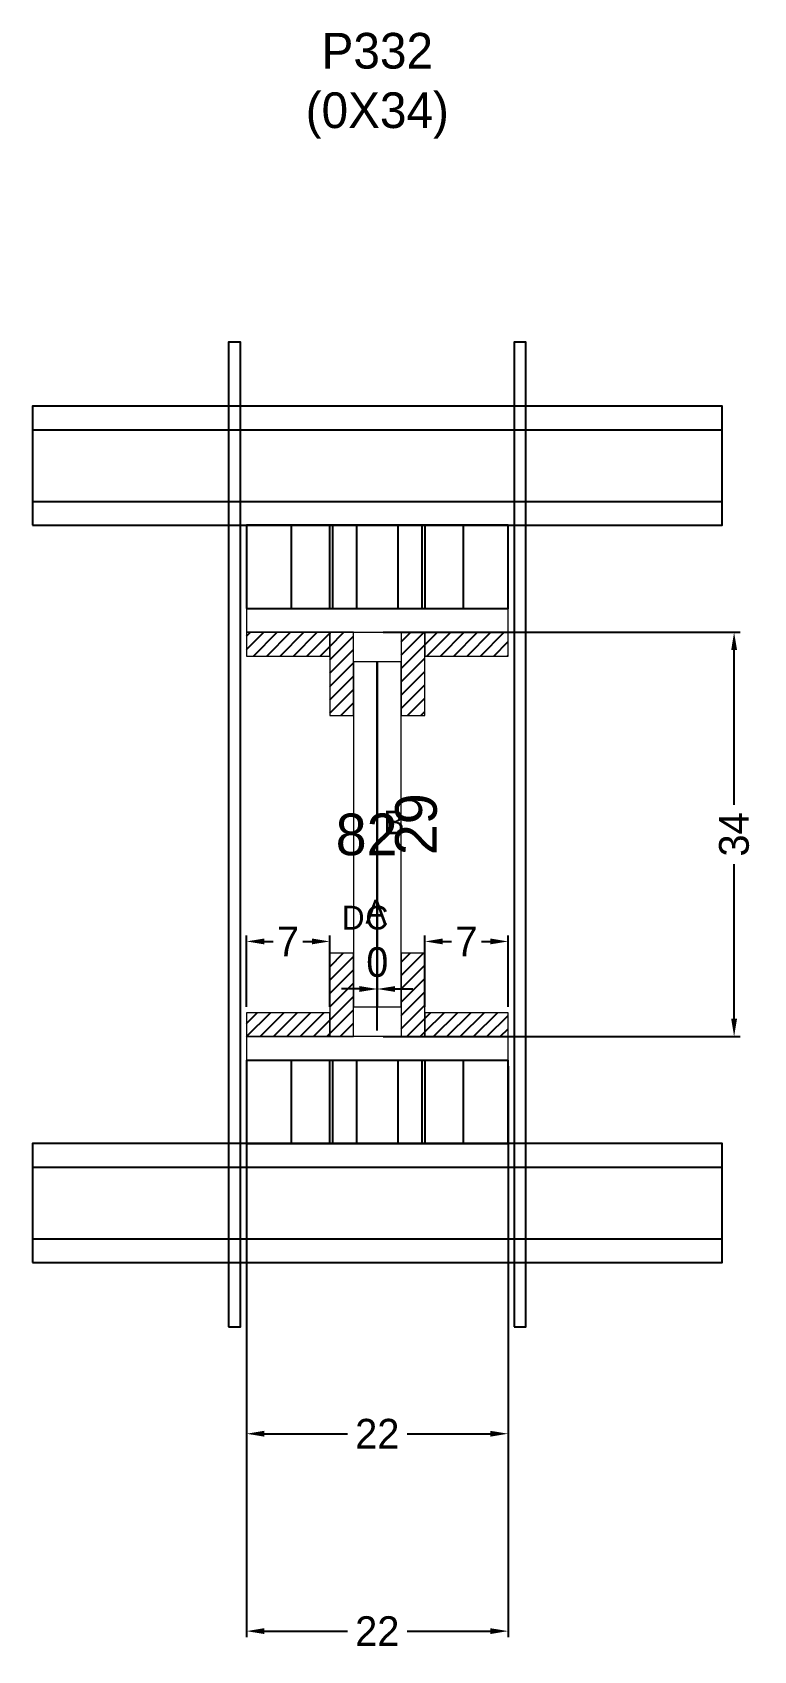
# Model space of a CAD drawing. Header units: centimetres. Extents: x -58 to 63, y 3 to 275.
import ezdxf

# ---------------------------------------------------------------- set-up
doc = ezdxf.new("R2010")
doc.units = ezdxf.units.CM
for name, color, linetype in [('CHAPA', 140, 'Continuous'), ('COTA', 241, 'Continuous'), ('Hachura', 251, 'Continuous'), ('Madeira', 30, 'Continuous'), ('NOMENCLATURA', 7, 'Continuous'), ('Painéis', 200, 'Continuous'), ('Perfil Metálico', 150, 'Continuous'), ('SARRAFO', 251, 'Continuous'), ('TEXTO_GERAL', 7, 'Continuous')]:
    doc.layers.add(name, color=color, linetype=linetype)
doc.dimstyles.new('cotax2', dxfattribs={"dimtxt": 2.5, "dimasz": 1.5, "dimexe": 0.5, "dimexo": 0.5, "dimgap": 0.5, "dimtad": 1, "dimcen": 2.5, "dimazin": 3, "dimtfac": 1, "dimtmove": 0, "dimatfit": 3})
pattern_1 = [(45, (0, 0), (-1.122532, 1.122532), [])]

# ---------------------------------------------------------------- blocks, each defined once
blk = doc.blocks.new('_CLOSEDFILLED')
at = {"color": 0, "linetype": 'BYBLOCK'}
blk.add_solid([(-1, 0.164), (0, 0), (-1, -0.164)], dxfattribs=at)
blk = doc.blocks.new('*D1')
for p, q in [((-22, 101), (-22, 5)), ((22, 101), (22, 5)), ((-19, 6), (-5, 6)), ((5, 6), (19, 6))]:
    blk.add_line(p, q)
at = {"layer": 'Defpoints'}
for p in [(-22, 102), (22, 102), (-22, 6)]:
    blk.add_point(p, dxfattribs=at)
at = {"layer": 'COTA', "xscale": 3, "yscale": 3, "rotation": 180}
blk.add_blockref('_CLOSEDFILLED', (-22, 6), dxfattribs=at)
at = {"layer": 'COTA', "xscale": 3, "yscale": 3}
blk.add_blockref('_CLOSEDFILLED', (22, 6), dxfattribs=at)
at = {"layer": 'COTA', "insert": (0, 6), "char_height": 5, "attachment_point": 5}
blk.add_mtext('22', dxfattribs=at)
blk = doc.blocks.new('*D2')
for p, q in [((0, 107), (0, 115)), ((0, 107), (0, 115)), ((-3, 114), (-6, 114)), ((0, 114), (0, 114)), ((3, 114), (6, 114))]:
    blk.add_line(p, q)
at = {"layer": 'Defpoints'}
for p in [(0, 114), (0, 106), (0, 106)]:
    blk.add_point(p, dxfattribs=at)
at = {"layer": 'COTA', "xscale": 3, "yscale": 3}
blk.add_blockref('_CLOSEDFILLED', (0, 114), dxfattribs=at)
at = {"layer": 'COTA', "xscale": 3, "yscale": 3, "rotation": 180}
blk.add_blockref('_CLOSEDFILLED', (0, 114), dxfattribs=at)
at = {"layer": 'COTA', "insert": (0, 118.5), "char_height": 5, "attachment_point": 5}
blk.add_mtext('0', dxfattribs=at)
blk = doc.blocks.new('*D3')
for p, q in [((1, 174), (61, 174)), ((60, 145), (60, 171)), ((60, 109), (60, 135)), ((1, 106), (61, 106))]:
    blk.add_line(p, q)
at = {"layer": 'Defpoints'}
for p in [(0, 174), (0, 106), (60, 106)]:
    blk.add_point(p, dxfattribs=at)
at = {"layer": 'COTA', "xscale": 3, "yscale": 3}
for p, rotation in [((60, 174), 90), ((60, 106), -90.00000000000001)]:
    blk.add_blockref('_CLOSEDFILLED', p, dxfattribs=dict(at, rotation=rotation))
at = {"layer": 'COTA', "insert": (60, 140), "char_height": 5, "attachment_point": 5, "rotation": 90}
blk.add_mtext('34', dxfattribs=at)
blk = doc.blocks.new('*D4')
for p, q in [((-22, 111), (-22, 123)), ((-8, 111), (-8, 123)), ((-19, 122), (-17.5, 122)), ((-12.5, 122), (-11, 122))]:
    blk.add_line(p, q)
at = {"layer": 'Defpoints'}
for p in [(-22, 122), (-22, 110), (-8, 110)]:
    blk.add_point(p, dxfattribs=at)
at = {"layer": 'COTA', "xscale": 3, "yscale": 3, "rotation": 180}
blk.add_blockref('_CLOSEDFILLED', (-22, 122), dxfattribs=at)
at = {"layer": 'COTA', "xscale": 3, "yscale": 3}
blk.add_blockref('_CLOSEDFILLED', (-8, 122), dxfattribs=at)
at = {"layer": 'COTA', "insert": (-15, 122), "char_height": 5, "attachment_point": 5}
blk.add_mtext('7', dxfattribs=at)
blk = doc.blocks.new('*D5')
for p, q in [((8, 111), (8, 123)), ((22, 111), (22, 123)), ((11, 122), (12.5, 122)), ((17.5, 122), (19, 122))]:
    blk.add_line(p, q)
at = {"layer": 'Defpoints'}
for p in [(8, 122), (8, 110), (22, 110)]:
    blk.add_point(p, dxfattribs=at)
at = {"layer": 'COTA', "xscale": 3, "yscale": 3, "rotation": 180}
blk.add_blockref('_CLOSEDFILLED', (8, 122), dxfattribs=at)
at = {"layer": 'COTA', "xscale": 3, "yscale": 3}
blk.add_blockref('_CLOSEDFILLED', (22, 122), dxfattribs=at)
at = {"layer": 'COTA', "insert": (15, 122), "char_height": 5, "attachment_point": 5}
blk.add_mtext('7', dxfattribs=at)
blk = doc.blocks.new('*D6')
for p, q in [((-22, 68.2), (-22, 38.2)), ((22, 68.2), (22, 38.2)), ((-19, 39.2), (-5, 39.2)), ((5, 39.2), (19, 39.2))]:
    blk.add_line(p, q)
at = {"layer": 'Defpoints'}
for p in [(-22, 69.2), (22, 69.2), (-22, 39.2)]:
    blk.add_point(p, dxfattribs=at)
at = {"layer": 'COTA', "xscale": 3, "yscale": 3, "rotation": 180}
blk.add_blockref('_CLOSEDFILLED', (-22, 39.2), dxfattribs=at)
at = {"layer": 'COTA', "xscale": 3, "yscale": 3}
blk.add_blockref('_CLOSEDFILLED', (22, 39.2), dxfattribs=at)
at = {"layer": 'COTA', "insert": (0, 39.2), "char_height": 5, "attachment_point": 5}
blk.add_mtext('22', dxfattribs=at)

msp = doc.modelspace()

# ---------------------------------------------------------------- hatches: boundary and pattern name
at = {"layer": 'Hachura'}
h = msp.add_hatch(dxfattribs=at)
h.set_pattern_fill('ANSI31')
h.set_pattern_definition(pattern_1)
h.paths.add_polyline_path([(-22, 170), (-8, 170), (-8, 174), (-22, 174)])
h = msp.add_hatch(dxfattribs=at)
h.set_pattern_fill('ANSI31')
h.set_pattern_definition(pattern_1)
h.paths.add_polyline_path([(-8, 160), (-4, 160), (-4, 174), (-8, 174)])
h = msp.add_hatch(dxfattribs=at)
h.set_pattern_fill('ANSI31')
h.set_pattern_definition(pattern_1)
h.paths.add_polyline_path([(4, 160), (8, 160), (8, 174), (4, 174)])
h = msp.add_hatch(dxfattribs=at)
h.set_pattern_fill('ANSI31')
h.set_pattern_definition(pattern_1)
h.paths.add_polyline_path([(8, 170), (22, 170), (22, 174), (8, 174)])
h = msp.add_hatch(dxfattribs=at)
h.set_pattern_fill('ANSI31')
h.set_pattern_definition(pattern_1)
h.paths.add_polyline_path([(-8, 106), (-4, 106), (-4, 120), (-8, 120)])
h = msp.add_hatch(dxfattribs=at)
h.set_pattern_fill('ANSI31')
h.set_pattern_definition(pattern_1)
h.paths.add_polyline_path([(4, 106), (8, 106), (8, 120), (4, 120)])
h = msp.add_hatch(dxfattribs=at)
h.set_pattern_fill('ANSI31')
h.set_pattern_definition(pattern_1)
h.paths.add_polyline_path([(-22, 106), (-8, 106), (-8, 110), (-22, 110)])
h = msp.add_hatch(dxfattribs=at)
h.set_pattern_fill('ANSI31')
h.set_pattern_definition(pattern_1)
h.paths.add_polyline_path([(8, 106), (22, 106), (22, 110), (8, 110)])

# ---------------------------------------------------------------- linework, layer by layer
at = {"layer": 'CHAPA', "lineweight": 18}
for points in [[(-22, 174), (22, 174), (22, 178), (-22, 178)], [(-22, 174), (22, 174), (22, 178), (-22, 178)], [(-4, 111), (0, 111), (0, 169), (-4, 169)], [(-4, 111), (0, 111), (0, 169), (-4, 169)], [(0, 111), (4, 111), (4, 169), (0, 169)], [(0, 111), (4, 111), (4, 169), (0, 169)], [(-22, 102), (22, 102), (22, 106), (-22, 106)], [(-22, 102), (22, 102), (22, 106), (-22, 106)]]:
    msp.add_lwpolyline(points, close=True, dxfattribs=at)
at = {"layer": 'Hachura'}
for points in [[(-25, 57.2), (-23, 57.2), (-23, 222.8), (-25, 222.8)], [(23, 57.2), (25, 57.2), (25, 222.8), (23, 222.8)]]:
    msp.add_lwpolyline(points, close=True, dxfattribs=at)
at = {"layer": 'Madeira', "color": 126}
for points in [[(-22, 178), (22, 178), (22, 192), (-22, 192)], [(-22, 178), (-8, 178), (-8, 192), (-22, 192)], [(-14.5, 178), (-7.5, 178), (-7.5, 192), (-14.5, 192)], [(-3.5, 178), (3.5, 178), (3.5, 192), (-3.5, 192)], [(7.5, 178), (14.5, 178), (14.5, 192), (7.5, 192)], [(8, 178), (22, 178), (22, 192), (8, 192)], [(-22, 88), (22, 88), (22, 102), (-22, 102)], [(-22, 88), (-8, 88), (-8, 102), (-22, 102)], [(-14.5, 88), (-7.5, 88), (-7.5, 102), (-14.5, 102)], [(-3.5, 88), (3.5, 88), (3.5, 102), (-3.5, 102)], [(7.5, 88), (14.5, 88), (14.5, 102), (7.5, 102)], [(8, 88), (22, 88), (22, 102), (8, 102)]]:
    msp.add_lwpolyline(points, close=True, dxfattribs=at)
at = {"layer": 'Painéis'}
msp.add_lwpolyline([(0, 111), (0, 111), (0, 169), (0, 169)], close=True, dxfattribs=at)
at = {"layer": 'Perfil Metálico', "color": 224}
for points in [[(-58, 192), (58, 192), (58, 212), (-58, 212)], [(-58, 196), (58, 196), (58, 208), (-58, 208)], [(-58, 68), (58, 68), (58, 88), (-58, 88)], [(-58, 72), (58, 72), (58, 84), (-58, 84)]]:
    msp.add_lwpolyline(points, close=True, dxfattribs=at)
at = {"layer": 'SARRAFO', "color": 251, "lineweight": 13}
for points in [[(-22, 170), (-8, 170), (-8, 174), (-22, 174)], [(-8, 160), (-4, 160), (-4, 174), (-8, 174)], [(4, 160), (8, 160), (8, 174), (4, 174)], [(8, 170), (22, 170), (22, 174), (8, 174)], [(-8, 106), (-4, 106), (-4, 120), (-8, 120)], [(4, 106), (8, 106), (8, 120), (4, 120)], [(-22, 106), (-8, 106), (-8, 110), (-22, 110)], [(8, 106), (22, 106), (22, 110), (8, 110)]]:
    msp.add_lwpolyline(points, close=True, dxfattribs=at)

# ---------------------------------------------------------------- texts
at = {"layer": 'COTA'}
msp.add_text('29', height=7, rotation=90, dxfattribs=at).set_placement((10, 136.5))
msp.add_text('82', height=7, dxfattribs=at).set_placement((-7, 136.5))
at = {"layer": 'NOMENCLATURA', "insert": (0, 257), "char_height": 6, "attachment_point": 8}
msp.add_mtext('P332\\P(0X34)', dxfattribs=at)
at = {"layer": 'TEXTO_GERAL'}
for s, p in [('B', (1, 140)), ('D', (-6, 124)), ('A', (-2, 125)), ('C', (-2, 124))]:
    msp.add_text(s, height=4, dxfattribs=at).set_placement(p)

# ---------------------------------------------------------------- dimensions: what is measured, and where the dimension line sits
at = {"layer": 'COTA'}
dim = msp.add_linear_dim(base=(60, 106), p1=(0, 106), p2=(0, 174), angle=90, dimstyle='cotax2', dxfattribs=at)
dim.commit()
dim.dimension.update_dxf_attribs({"geometry": '*D3', "text_midpoint": (60, 140)})
for base, p1, p2, picture, middle in [((-22, 122), (-22, 110), (-8, 110), '*D4', (-15, 122)), ((8, 122), (8, 110), (22, 110), '*D5', (15, 122)), ((0, 114), (0, 106), (0, 106), '*D2', (0, 118.5)), ((-22, 6), (-22, 102), (22, 102), '*D1', (0, 6)), ((-22, 39.2), (-22, 69.2), (22, 69.2), '*D6', (0, 39.2))]:
    dim = msp.add_linear_dim(base=base, p1=p1, p2=p2, dimstyle='cotax2', dxfattribs=at)
    dim.commit()
    dim.dimension.update_dxf_attribs({"geometry": picture, "text_midpoint": middle})

doc.saveas('drawing.dxf')
